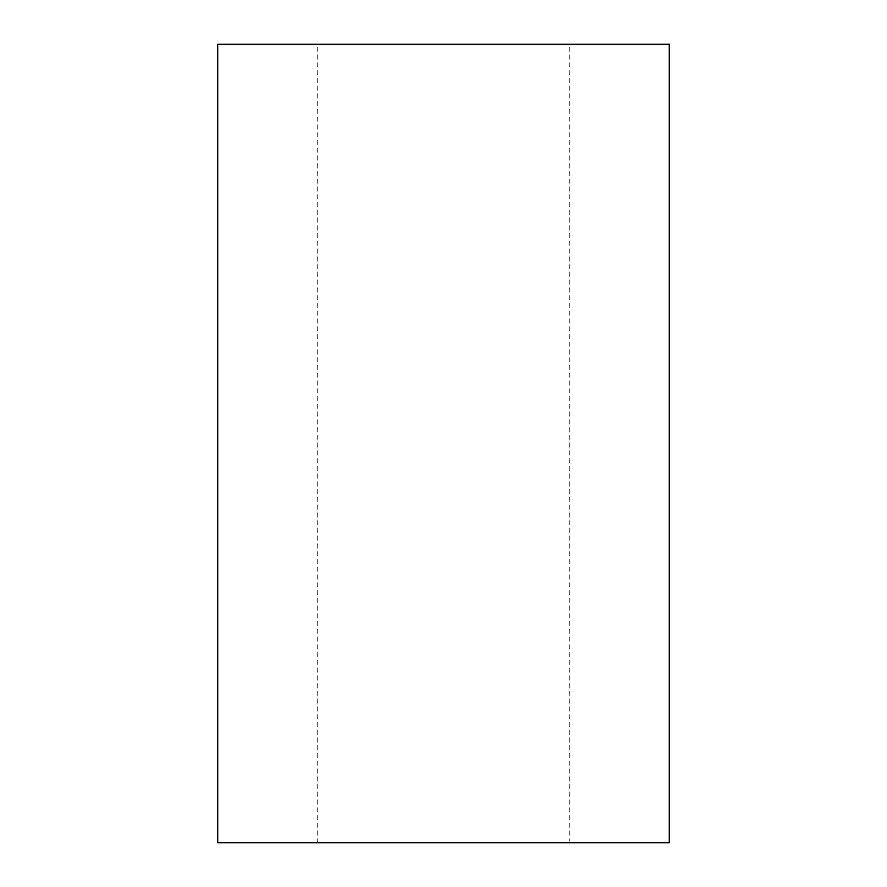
<?xml version="1.0" encoding="UTF-8"?>
<svg xmlns="http://www.w3.org/2000/svg" width="887" height="887" viewBox="0 0 887 887"><rect width="100%" height="100%" fill="white"/><g stroke="black" fill="none" stroke-linecap="round" stroke-linejoin="round"><path stroke-width="0.67" stroke-dasharray="4.43 3.33" d="M569.543 47.122L569.543 841.264M317.457 47.122L317.457 842.65"/><path stroke-width="1.33" d="M669.33 44.35L217.67 44.35L217.67 842.65L669.33 842.65L669.33 44.35"/></g></svg>
